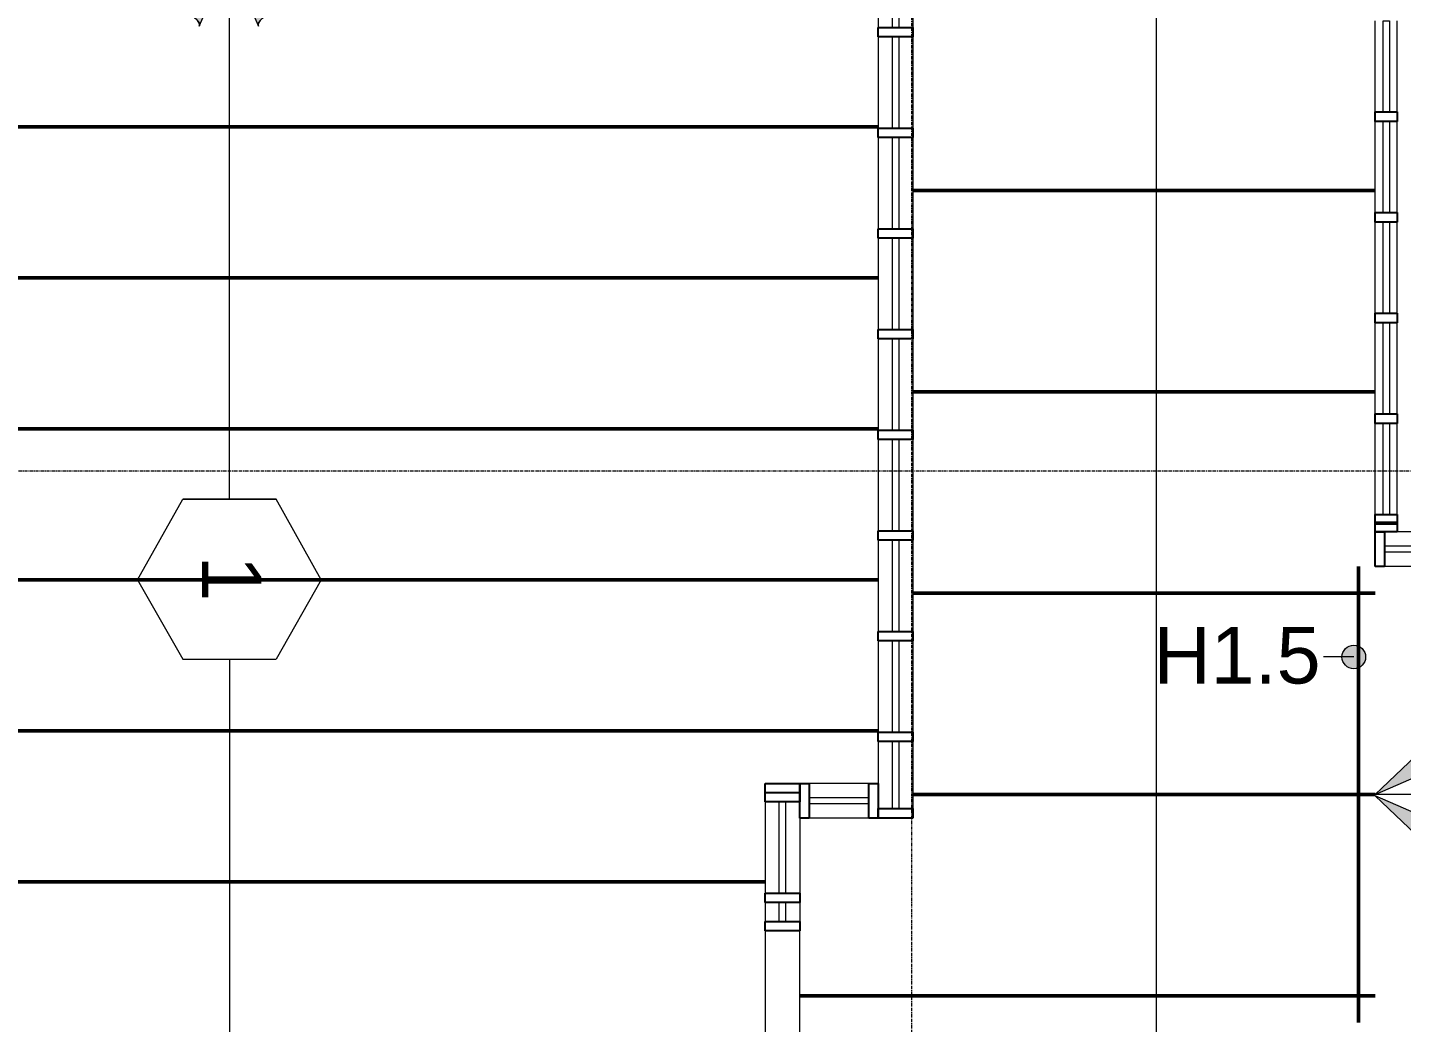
# Model space of a CAD drawing. Header units: inches. Extents: x -4036 to -1914, y 2 to 12338.
# Drawn here: x -3621.9 to -3403.5, y 10379.5 to 10537.7 of the extents above; entities that cross this region are included whole.
import ezdxf

# ---------------------------------------------------------------- set-up
doc = ezdxf.new("R2010")
doc.units = ezdxf.units.IN
doc.header["$MEASUREMENT"] = 0
doc.linetypes.add('Línea de rejilla', pattern=[0.875, 0.5, -0.125, 0.125, -0.125])
for name, color, linetype, lineweight in [('A-ANNO-NOTE', 131, 'Continuous', 9), ('A-DETL-GENF', 92, 'Continuous', 9), ('A-GLAZ-CURT', 52, 'Continuous', 9), ('A-GLAZ-CWMG', 51, 'Continuous', 9), ('S-BEAM', 12, 'Continuous', 9), ('S-BEAM-ANLY', 10, 'Continuous', 50), ('S-BEAM-IDEN', 2, 'Continuous', 9), ('S-GRID', 1, 'Continuous', 9)]:
    doc.layers.add(name, color=color, linetype=linetype, lineweight=lineweight)
doc.styles.add('Arial', font='arial.ttf', dxfattribs={"height": 9.448819})
doc.styles.add('Arial_3', font='arial.ttf', dxfattribs={"height": 9})

# ---------------------------------------------------------------- blocks, each defined once
blk = doc.blocks.new('System Panel - PlyWood-764936-FRAMING PLAN - 2ND FLOOR')
at = {"layer": 'A-GLAZ-CURT', "lineweight": 18}
for p, q in [((-7.25, -0.5), (-7.25, 0.5)), ((-7.25, 0.5), (7.25, 0.5)), ((7.25, 0.5), (7.25, -0.5)), ((7.25, -0.5), (-7.25, -0.5))]:
    blk.add_line(p, q, dxfattribs=at)
blk = doc.blocks.new('Rectangular Mullion - 5 1_2_-V23-FRAMING PLAN - 2ND FLOOR')
at = {"layer": 'A-GLAZ-CWMG'}
for p, q in [((-3486.67, 10424.19), (-3486.67, 10417.54)), ((-3481.17, 10424.19), (-3481.17, 10413.54))]:
    blk.add_line(p, q, dxfattribs=at)
blk = doc.blocks.new('Rectangular Mullion - 5 1_2_-V24-FRAMING PLAN - 2ND FLOOR')
at = {"layer": 'A-GLAZ-CWMG'}
for p, q in [((-3486.67, 10552.19), (-3486.67, 10551.94)), ((-3481.17, 10552.19), (-3481.17, 10537.69)), ((-3486.67, 10548.44), (-3486.67, 10537.69))]:
    blk.add_line(p, q, dxfattribs=at)
blk = doc.blocks.new('Rectangular Mullion - 5 1_2_-748981-FRAMING PLAN - 2ND FLOOR')
at = {"layer": 'A-GLAZ-CWMG'}
for p, q in [((-2522.7, 11828.21), (-2522.7, 11813.71)), ((-2517.2, 11828.21), (-2517.2, 11813.71))]:
    blk.add_line(p, q, dxfattribs=at)
blk = doc.blocks.new('Rectangular Mullion - 5 1_2_-748986-FRAMING PLAN - 2ND FLOOR')
at = {"layer": 'A-GLAZ-CWMG', "lineweight": 25}
for p, q in [((0, 2.75), (-1.5, 2.75)), ((-1.5, 2.75), (-1.5, -2.75)), ((0, -2.75), (0, 2.75)), ((-1.5, -2.75), (0, -2.75))]:
    blk.add_line(p, q, dxfattribs=at)
blk = doc.blocks.new('Rectangular Mullion - 5 1_2_-748984-FRAMING PLAN - 2ND FLOOR')
at = {"layer": 'A-GLAZ-CWMG', "lineweight": 25}
for p, q in [((0.75, 2.75), (-0.75, 2.75)), ((-0.75, 2.75), (-0.75, -2.75)), ((0.75, -2.75), (0.75, 2.75)), ((-0.75, -2.75), (0.75, -2.75))]:
    blk.add_line(p, q, dxfattribs=at)
blk = doc.blocks.new('System Panel - PlyWood-1273104-FRAMING PLAN - 2ND FLOOR')
at = {"layer": 'A-GLAZ-CURT', "lineweight": 18}
for p, q in [((-4.75, -0.5), (-4.75, 0.5)), ((-4.75, 0.5), (4.75, 0.5)), ((4.75, 0.5), (4.75, -0.5)), ((4.75, -0.5), (-4.75, -0.5))]:
    blk.add_line(p, q, dxfattribs=at)
blk = doc.blocks.new('Rectangular Mullion - 5 1_2_-1273105-FRAMING PLAN - 2ND FLOOR')
at = {"layer": 'A-GLAZ-CWMG'}
for p, q in [((-2738.67, 11726.24), (-2738.67, 11735.74)), ((-2733.17, 11726.24), (-2733.17, 11735.74))]:
    blk.add_line(p, q, dxfattribs=at)
blk = doc.blocks.new('Rectangular Mullion - 5 1_2_-753149-FRAMING PLAN - 2ND FLOOR')
at = {"layer": 'A-GLAZ-CWMG', "lineweight": 25}
for p, q in [((0, 2.75), (-1.5, 2.75)), ((-1.5, 2.75), (-1.5, -2.75)), ((0, -2.75), (0, 2.75)), ((-1.5, -2.75), (0, -2.75))]:
    blk.add_line(p, q, dxfattribs=at)
blk = doc.blocks.new('Rectangular Mullion - 5 1_2_-753150-FRAMING PLAN - 2ND FLOOR')
at = {"layer": 'A-GLAZ-CWMG', "lineweight": 25}
for p, q in [((-1.5, 2.75), (0, 2.75)), ((-1.5, -2.75), (-1.5, 2.75)), ((0, 2.75), (0, -2.75)), ((0, -2.75), (-1.5, -2.75))]:
    blk.add_line(p, q, dxfattribs=at)
blk = doc.blocks.new('System Panel - PlyWood-1273727-FRAMING PLAN - 2ND FLOOR')
at = {"layer": 'A-GLAZ-CURT', "lineweight": 18}
for p, q in [((-7.25, -0.5), (-7.25, 0.5)), ((-7.25, 0.5), (-4.25, 0.5)), ((-4.25, 0.5), (-4.25, -0.5)), ((-4.25, -0.5), (-7.25, -0.5))]:
    blk.add_line(p, q, dxfattribs=at)
blk = doc.blocks.new('Rectangular Mullion - 5 1_2_-V25-FRAMING PLAN - 2ND FLOOR')
at = {"layer": 'A-GLAZ-CWMG'}
for p, q in [((-3504.67, 10414.59), (-3504.67, 10400.09)), ((-3499.17, 10412.04), (-3499.17, 10400.09))]:
    blk.add_line(p, q, dxfattribs=at)
blk = doc.blocks.new('Rectangular Mullion - 5 1_2_-V26-FRAMING PLAN - 2ND FLOOR')
at = {"layer": 'A-GLAZ-CWMG'}
for p, q in [((-3504.67, 10398.59), (-3504.67, 10395.59)), ((-3499.17, 10398.59), (-3499.17, 10395.59))]:
    blk.add_line(p, q, dxfattribs=at)
blk = doc.blocks.new('Rectangular Mullion - 5 1_2_-748987-FRAMING PLAN - 2ND FLOOR')
at = {"layer": 'A-GLAZ-CWMG', "lineweight": 25}
for p, q in [((-1.5, 2.75), (0, 2.75)), ((-1.5, -2.75), (-1.5, 2.75)), ((0, 2.75), (0, -2.75)), ((0, -2.75), (-1.5, -2.75))]:
    blk.add_line(p, q, dxfattribs=at)
blk = doc.blocks.new('Rectangular Mullion - 5 1_2_-1273721-FRAMING PLAN - 2ND FLOOR')
at = {"layer": 'A-GLAZ-CWMG'}
for p, q in [((-3504.67, 10394.09), (-3504.67, 10383.34)), ((-3499.17, 10383.34), (-3499.17, 10394.09))]:
    blk.add_line(p, q, dxfattribs=at)
blk = doc.blocks.new('Rectangular Mullion - 5 1_2_-748983-FRAMING PLAN - 2ND FLOOR')
at = {"layer": 'A-GLAZ-CWMG'}
for p, q in [((-2749.17, 11742.74), (-2765.17, 11742.74)), ((-2765.17, 11737.24), (-2749.17, 11737.24))]:
    blk.add_line(p, q, dxfattribs=at)
blk = doc.blocks.new('Rectangular Mullion - 5 1_2_-749712-FRAMING PLAN - 2ND FLOOR')
at = {"layer": 'A-GLAZ-CWMG', "lineweight": 25}
for p, q in [((0, 2.75), (-1.5, 2.75)), ((-1.5, 2.75), (-1.5, -2.75)), ((0, -2.75), (0, 2.75)), ((-1.5, -2.75), (0, -2.75))]:
    blk.add_line(p, q, dxfattribs=at)
blk = doc.blocks.new('System Panel - PlyWood-1273986-FRAMING PLAN - 2ND FLOOR')
at = {"layer": 'A-GLAZ-CURT', "lineweight": 18}
for p, q in [((-4.44, -0.5), (-4.44, 0.5)), ((-4.44, 0.5), (4.44, 0.5)), ((4.44, 0.5), (4.44, -0.5)), ((4.44, -0.5), (-4.44, -0.5))]:
    blk.add_line(p, q, dxfattribs=at)
blk = doc.blocks.new('Rectangular Mullion - 5 1_2_-1273984-FRAMING PLAN - 2ND FLOOR')
at = {"layer": 'A-GLAZ-CWMG'}
for p, q in [((-3397.3, 10457.54), (-3404.17, 10457.54)), ((-3397.3, 10452.04), (-3406.17, 10452.04))]:
    blk.add_line(p, q, dxfattribs=at)
blk = doc.blocks.new('Rectangular Mullion - 3 1_2_-735841-FRAMING PLAN - 2ND FLOOR')
at = {"layer": 'A-GLAZ-CWMG'}
for p, q in [((-3206.07, 10485.26), (-3206.07, 10499.76)), ((-3202.57, 10485.26), (-3202.57, 10499.76))]:
    blk.add_line(p, q, dxfattribs=at)
blk = doc.blocks.new('Rectangular Mullion - 3 1_2_-735870-FRAMING PLAN - 2ND FLOOR')
at = {"layer": 'A-GLAZ-CWMG', "lineweight": 25}
for p, q in [((-1.5, 1.75), (0, 1.75)), ((-1.5, -1.75), (-1.5, 1.75)), ((0, 1.75), (0, -1.75)), ((0, -1.75), (-1.5, -1.75))]:
    blk.add_line(p, q, dxfattribs=at)
blk = doc.blocks.new('Rectangular Mullion - 3 1_2_-735844-FRAMING PLAN - 2ND FLOOR')
at = {"layer": 'A-GLAZ-CWMG', "lineweight": 25}
for p, q in [((0.75, 1.75), (-0.75, 1.75)), ((-0.75, 1.75), (-0.75, -1.75)), ((0.75, -1.75), (0.75, 1.75)), ((-0.75, -1.75), (0.75, -1.75))]:
    blk.add_line(p, q, dxfattribs=at)
blk = doc.blocks.new('TRUSS - 22_-V57-FRAMING PLAN - 2ND FLOOR')
at = {"layer": 'S-BEAM'}
blk.add_line((145.25, 0), (-173.9, 0), dxfattribs=at)
blk = doc.blocks.new('TRUSS - 22_-V58-FRAMING PLAN - 2ND FLOOR')
at = {"layer": 'S-BEAM'}
blk.add_line((154.25, 0), (-182.9, 0), dxfattribs=at)
blk = doc.blocks.new('System Panel - PlyWood-1273718-FRAMING PLAN - 2ND FLOOR')
at = {"layer": 'A-GLAZ-CURT', "lineweight": 18}
for p, q in [((-5.32, -0.5), (-5.32, 0.5)), ((-5.32, 0.5), (5.32, 0.5)), ((5.32, 0.5), (5.32, -0.5)), ((5.32, -0.5), (-5.32, -0.5))]:
    blk.add_line(p, q, dxfattribs=at)
blk = doc.blocks.new('TRUSSES - TRUSSES-1505260-FRAMING PLAN - 2ND FLOOR')
at = {"layer": 'A-DETL-GENF'}
h = blk.add_hatch(color=256, dxfattribs=at)
h.paths.add_polyline_path([(474.71, 8.4), (474.8, 8.17), (474.85, 7.9), (474.82, 7.25), (474.62, 6.53), (474.28, 5.84), (473.85, 5.27), (473.39, 4.9), (473.16, 4.81), (472.95, 4.79), (472.76, 4.83), (483.31, 0.23)], flags=0)
h.paths.add_polyline_path([(483.31, 0), (472.95, -4.56), (473.16, -4.59), (473.39, -4.68), (473.62, -4.83), (474.08, -5.31), (474.47, -5.95), (474.74, -6.66), (474.85, -7.36), (474.8, -7.95), (474.71, -8.17)], flags=0)
for p, q in [((483.31, 0.23), (474.71, 8.4)), ((472.76, 4.83), (483.31, 0.23)), ((12.85, 0), (483.31, 0)), ((483.31, 0), (472.76, -4.6)), ((474.71, -8.17), (483.31, 0))]:
    blk.add_line(p, q, dxfattribs=at)
blk = doc.blocks.new('TRUSSES - TRUSSES-1144902-FRAMING PLAN - 2ND FLOOR')
at = {"layer": 'A-DETL-GENF'}
blk.add_line((-12.61, 0), (-593.75, 0), dxfattribs=at)
blk = doc.blocks.new('TRUSSES - TRUSSES-1143648-FRAMING PLAN - 2ND FLOOR')
at = {"layer": 'A-DETL-GENF'}
h = blk.add_hatch(color=256, dxfattribs=at)
h.paths.add_polyline_path([(-89.95, 8.4), (-98.55, 0.23), (-88.19, 4.79), (-88.4, 4.81), (-88.63, 4.9), (-88.86, 5.06), (-89.32, 5.53), (-89.71, 6.17), (-89.98, 6.89), (-90.1, 7.59), (-90.04, 8.17)], flags=0)
h.paths.add_polyline_path([(-98.55, 0), (-89.95, -8.17), (-90.04, -7.95), (-90.09, -7.68), (-90.06, -7.02), (-89.86, -6.3), (-89.53, -5.61), (-89.1, -5.04), (-88.63, -4.68), (-88.4, -4.59), (-88.19, -4.56), (-88, -4.6)], flags=0)
h = blk.add_hatch(color=256, dxfattribs=at)
h.paths.add_polyline_path([(89.95, 8.4), (90.04, 8.17), (90.09, 7.9), (90.06, 7.25), (89.86, 6.53), (89.53, 5.84), (89.1, 5.27), (88.63, 4.9), (88.4, 4.81), (88.19, 4.79), (88, 4.83), (98.55, 0.23)], flags=0)
h.paths.add_polyline_path([(98.55, 0), (88.19, -4.56), (88.4, -4.59), (88.63, -4.68), (88.86, -4.83), (89.32, -5.31), (89.71, -5.95), (89.98, -6.66), (90.1, -7.36), (90.04, -7.95), (89.95, -8.17)], flags=0)
for p, q in [((0, 14.61), (-12.61, 7.43)), ((0, 14.61), (12.85, 7.43)), ((-89.95, 8.4), (-98.55, 0.23)), ((-89.95, 8.4), (-89.67, 8.66)), ((-12.61, 7.43), (-12.61, -7.43)), ((12.85, -7.43), (12.85, 7.43)), ((12.85, 7.43), (12.85, -7.43)), ((89.95, 8.4), (89.67, 8.66)), ((98.55, 0.23), (89.95, 8.4)), ((-98.55, 0.23), (-88, 4.83)), ((88, 4.83), (98.55, 0.23)), ((-98.55, 0), (-89.95, -8.17)), ((-88, -4.6), (-98.55, 0)), ((-12.61, 0), (-98.55, 0)), ((12.85, 0), (98.55, 0)), ((98.55, 0), (88, -4.6)), ((89.95, -8.17), (98.55, 0)), ((-89.95, -8.17), (-89.67, -8.43)), ((0, -14.56), (-12.61, -7.43)), ((0, -14.56), (12.85, -7.43)), ((89.95, -8.17), (89.67, -8.43))]:
    blk.add_line(p, q, dxfattribs=at)
for centre, major_axis, start_param, end_param in [((-88.84, 6.74), (-0.84, 1.91), 0.527907, 1.031328), ((-88.84, 6.74), (-0.84, 1.91), 1.058732, 1.553534), ((-88.84, 6.74), (-0.84, 1.91), 0, 0.515859), ((88.84, 6.74), (0.84, 1.91), 5.767326, 6.283185), ((88.84, 6.74), (0.84, 1.91), 4.729651, 5.224453), ((88.84, 6.74), (0.84, 1.91), 5.251857, 5.755279), ((-88.84, 6.74), (-0.84, 1.91), 1.586991, 2.08013), ((-88.84, 6.74), (-0.84, 1.91), 2.111632, 2.609761), ((-88.84, 6.74), (-0.84, 1.91), 2.630892, 3.141593), ((88.84, 6.74), (0.84, 1.91), 3.141593, 3.652293), ((88.84, 6.74), (0.84, 1.91), 3.673425, 4.171554), ((88.84, 6.74), (0.84, 1.91), 4.203055, 4.696194), ((-88.84, -6.52), (0.84, 1.91), 1.588058, 2.082861), ((-88.84, -6.52), (0.84, 1.91), 1.061463, 1.554602), ((-88.84, -6.52), (0.84, 1.91), 0.531832, 1.029961), ((-88.84, -6.52), (0.84, 1.91), 0, 0.5107), ((88.84, -6.52), (-0.84, 1.91), 5.772485, 6.283185), ((88.84, -6.52), (-0.84, 1.91), 5.253224, 5.751353), ((88.84, -6.52), (-0.84, 1.91), 4.728584, 5.221723), ((88.84, -6.52), (-0.84, 1.91), 4.200325, 4.695127), ((-88.84, -6.52), (0.84, 1.91), 2.110265, 2.613686), ((-88.84, -6.52), (0.84, 1.91), 2.625734, 3.141593), ((88.84, -6.52), (-0.84, 1.91), 3.141593, 3.657452), ((88.84, -6.52), (-0.84, 1.91), 3.669499, 4.172921)]:
    blk.add_ellipse(centre, major_axis=major_axis, ratio=0.493649, start_param=start_param, end_param=end_param, dxfattribs=at)
for points, knots in [([(-88, 4.83), (-88.06, 4.81), (-88.19, 4.78), (-88.4, 4.8), (-88.63, 4.89), (-88.94, 5.1), (-89.33, 5.5), (-89.73, 6.16), (-90.03, 6.96), (-90.13, 7.64), (-90.07, 8.12), (-90, 8.31), (-89.95, 8.4)], [0, 0, 0, 0, 0.066667, 0.133333, 0.2, 0.266667, 0.4, 0.533333, 0.666667, 0.833333, 0.916667, 1, 1, 1, 1]), ([(89.95, 8.4), (89.99, 8.33), (90.05, 8.18), (90.11, 7.82), (90.09, 7.26), (89.89, 6.52), (89.56, 5.84), (89.16, 5.3), (88.74, 4.94), (88.41, 4.79), (88.16, 4.78), (88.06, 4.81), (88, 4.83)], [0, 0, 0, 0, 0.066667, 0.133333, 0.266667, 0.4, 0.533333, 0.65, 0.766667, 0.883333, 0.941667, 1, 1, 1, 1]), ([(-89.95, -8.17), (-89.99, -8.1), (-90.05, -7.96), (-90.11, -7.59), (-90.09, -7.03), (-89.89, -6.3), (-89.56, -5.62), (-89.16, -5.08), (-88.74, -4.71), (-88.41, -4.57), (-88.16, -4.55), (-88.06, -4.58), (-88, -4.6)], [0, 0, 0, 0, 0.066667, 0.133333, 0.266667, 0.4, 0.533333, 0.65, 0.766667, 0.883333, 0.941667, 1, 1, 1, 1]), ([(88, -4.6), (88.06, -4.58), (88.19, -4.55), (88.4, -4.57), (88.63, -4.67), (88.94, -4.87), (89.33, -5.28), (89.73, -5.93), (90.03, -6.73), (90.13, -7.41), (90.07, -7.9), (90, -8.09), (89.95, -8.17)], [0, 0, 0, 0, 0.066667, 0.133333, 0.2, 0.266667, 0.4, 0.533333, 0.666667, 0.833333, 0.916667, 1, 1, 1, 1])]:
    blk.add_open_spline(points, degree=3, knots=knots, dxfattribs=at)

msp = doc.modelspace()

# ---------------------------------------------------------------- hatches: boundary and pattern name
at = {"layer": 'S-BEAM-IDEN'}
h = msp.add_hatch(color=256, dxfattribs=at)
edge = h.paths.add_edge_path(flags=0)
edge.add_arc((-3411.07, 10437.64), 1.88, 0, 360)

# ---------------------------------------------------------------- linework, layer by layer
at = {"layer": 'S-BEAM-ANLY', "color": 7}
for p, q in [((-3516.67, 10521.89), (-3822.47, 10521.89)), ((-3486.67, 10521.89), (-3516.67, 10521.89)), ((-3481.17, 10511.79), (-3462.8, 10511.79)), ((-3462.8, 10511.79), (-3426.05, 10511.79)), ((-3426.05, 10511.79), (-3407.67, 10511.79)), ((-3516.67, 10497.89), (-3822.47, 10497.89)), ((-3486.67, 10497.89), (-3516.67, 10497.89)), ((-3481.17, 10479.79), (-3462.8, 10479.79)), ((-3462.8, 10479.79), (-3426.05, 10479.79)), ((-3426.05, 10479.79), (-3407.67, 10479.79)), ((-3516.67, 10473.89), (-3822.47, 10473.89)), ((-3486.67, 10473.89), (-3516.67, 10473.89)), ((-3410.32, 10433.91), (-3410.32, 10452.04)), ((-3516.67, 10449.89), (-3822.47, 10449.89)), ((-3486.67, 10449.89), (-3516.67, 10449.89)), ((-3481.17, 10447.79), (-3462.8, 10447.79)), ((-3462.8, 10447.79), (-3426.05, 10447.79)), ((-3426.05, 10447.79), (-3407.67, 10447.79)), ((-3410.32, 10397.66), (-3410.32, 10433.91)), ((-3516.67, 10425.89), (-3822.47, 10425.89)), ((-3486.67, 10425.89), (-3516.67, 10425.89)), ((-3481.17, 10415.79), (-3462.8, 10415.79)), ((-3462.8, 10415.79), (-3426.05, 10415.79)), ((-3426.05, 10415.79), (-3407.67, 10415.79)), ((-3534.67, 10401.89), (-3822.47, 10401.89)), ((-3504.67, 10401.89), (-3534.67, 10401.89)), ((-3410.32, 10379.54), (-3410.32, 10397.66)), ((-3499.17, 10383.79), (-3476.3, 10383.79)), ((-3476.3, 10383.79), (-3430.55, 10383.79)), ((-3430.55, 10383.79), (-3407.67, 10383.79))]:
    msp.add_line(p, q, dxfattribs=at)
at = {"layer": 'S-BEAM-IDEN'}
msp.add_line((-3411.07, 10437.64), (-3415.88, 10437.64), dxfattribs=at)
msp.add_circle((-3411.07, 10437.64), 1.88, dxfattribs=at)
at = {"layer": 'S-GRID', "linetype": 'Línea de rejilla'}
for p, q in [((-3481.32, 9786.33), (-3481.32, 12288.56)), ((-1959.43, 10467.19), (-3987.13, 10467.19))]:
    msp.add_line(p, q, dxfattribs=at)

# ---------------------------------------------------------------- block references
at = {"layer": 'A-DETL-GENF'}
for name, p, rotation in [('TRUSSES - TRUSSES-1144902-FRAMING PLAN - 2ND FLOOR', (-3442.49, 10944.79), 89.99999999999895), ('TRUSSES - TRUSSES-1143648-FRAMING PLAN - 2ND FLOOR', (-3589.82, 10449.89), 89.99999999999895), ('TRUSSES - TRUSSES-1505260-FRAMING PLAN - 2ND FLOOR', (-2924.37, 10415.79), 180)]:
    msp.add_blockref(name, p, dxfattribs=dict(at, rotation=rotation))
at = {"layer": 'A-GLAZ-CURT'}
for name, p, rotation in [('System Panel - PlyWood-764936-FRAMING PLAN - 2ND FLOOR', (-3483.92, 10544.94), 269.9999999999998), ('System Panel - PlyWood-764936-FRAMING PLAN - 2ND FLOOR', (-3405.92, 10531.51), 89.9999999999999), ('System Panel - PlyWood-764936-FRAMING PLAN - 2ND FLOOR', (-3483.92, 10528.94), 269.9999999999998), ('System Panel - PlyWood-764936-FRAMING PLAN - 2ND FLOOR', (-3405.92, 10515.51), 89.9999999999999), ('System Panel - PlyWood-764936-FRAMING PLAN - 2ND FLOOR', (-3483.92, 10512.94), 269.9999999999998), ('System Panel - PlyWood-764936-FRAMING PLAN - 2ND FLOOR', (-3405.92, 10499.51), 89.9999999999999), ('System Panel - PlyWood-764936-FRAMING PLAN - 2ND FLOOR', (-3483.92, 10496.94), 269.9999999999998), ('System Panel - PlyWood-764936-FRAMING PLAN - 2ND FLOOR', (-3405.92, 10483.51), 89.9999999999999), ('System Panel - PlyWood-764936-FRAMING PLAN - 2ND FLOOR', (-3483.92, 10480.94), 269.9999999999998), ('System Panel - PlyWood-764936-FRAMING PLAN - 2ND FLOOR', (-3405.92, 10467.51), 89.9999999999999), ('System Panel - PlyWood-764936-FRAMING PLAN - 2ND FLOOR', (-3483.92, 10464.94), 269.9999999999998), ('System Panel - PlyWood-764936-FRAMING PLAN - 2ND FLOOR', (-3483.92, 10448.94), 269.9999999999998), ('System Panel - PlyWood-1273986-FRAMING PLAN - 2ND FLOOR', (-3401.74, 10454.79), 180), ('System Panel - PlyWood-764936-FRAMING PLAN - 2ND FLOOR', (-3483.92, 10432.94), 269.9999999999998), ('System Panel - PlyWood-1273718-FRAMING PLAN - 2ND FLOOR', (-3483.92, 10418.86), 269.9999999999998), ('System Panel - PlyWood-764936-FRAMING PLAN - 2ND FLOOR', (-3501.92, 10407.34), 270), ('System Panel - PlyWood-1273104-FRAMING PLAN - 2ND FLOOR', (-3492.92, 10414.79), 180), ('System Panel - PlyWood-1273727-FRAMING PLAN - 2ND FLOOR', (-3501.92, 10391.34), 270)]:
    msp.add_blockref(name, p, dxfattribs=dict(at, rotation=rotation))
at = {"layer": 'A-GLAZ-CWMG'}
for name, p in [('Rectangular Mullion - 5 1_2_-V24-FRAMING PLAN - 2ND FLOOR', (0, 0)), ('Rectangular Mullion - 3 1_2_-735841-FRAMING PLAN - 2ND FLOOR', (-201.6, 39)), ('Rectangular Mullion - 5 1_2_-748981-FRAMING PLAN - 2ND FLOOR', (-963.98, -1292.03)), ('Rectangular Mullion - 3 1_2_-735841-FRAMING PLAN - 2ND FLOOR', (-201.6, 23)), ('Rectangular Mullion - 5 1_2_-748981-FRAMING PLAN - 2ND FLOOR', (-963.98, -1308.03)), ('Rectangular Mullion - 3 1_2_-735841-FRAMING PLAN - 2ND FLOOR', (-201.6, 7)), ('Rectangular Mullion - 5 1_2_-748981-FRAMING PLAN - 2ND FLOOR', (-963.98, -1324.03)), ('Rectangular Mullion - 3 1_2_-735841-FRAMING PLAN - 2ND FLOOR', (-201.6, -9)), ('Rectangular Mullion - 5 1_2_-748981-FRAMING PLAN - 2ND FLOOR', (-963.98, -1340.03)), ('Rectangular Mullion - 3 1_2_-735841-FRAMING PLAN - 2ND FLOOR', (-201.6, -25)), ('Rectangular Mullion - 5 1_2_-748981-FRAMING PLAN - 2ND FLOOR', (-963.98, -1356.03)), ('Rectangular Mullion - 5 1_2_-748981-FRAMING PLAN - 2ND FLOOR', (-963.98, -1372.03)), ('Rectangular Mullion - 5 1_2_-1273984-FRAMING PLAN - 2ND FLOOR', (0, 0)), ('Rectangular Mullion - 5 1_2_-748981-FRAMING PLAN - 2ND FLOOR', (-963.98, -1388.03)), ('Rectangular Mullion - 5 1_2_-V23-FRAMING PLAN - 2ND FLOOR', (0, 0)), ('Rectangular Mullion - 5 1_2_-753150-FRAMING PLAN - 2ND FLOOR', (-3486.67, 10414.79)), ('Rectangular Mullion - 5 1_2_-V25-FRAMING PLAN - 2ND FLOOR', (0, 0)), ('Rectangular Mullion - 5 1_2_-V26-FRAMING PLAN - 2ND FLOOR', (0, 0)), ('Rectangular Mullion - 5 1_2_-1273721-FRAMING PLAN - 2ND FLOOR', (0, 0))]:
    msp.add_blockref(name, p, dxfattribs=at)
at = {"layer": 'A-GLAZ-CWMG', "extrusion": (0, 0, -1)}
for name, p, rotation in [('Rectangular Mullion - 5 1_2_-748984-FRAMING PLAN - 2ND FLOOR', (3483.92, 10536.94), 270.0000000000002), ('Rectangular Mullion - 3 1_2_-735844-FRAMING PLAN - 2ND FLOOR', (3405.92, 10523.51), 90.00000000000011), ('Rectangular Mullion - 5 1_2_-748984-FRAMING PLAN - 2ND FLOOR', (3483.92, 10520.94), 270.0000000000002), ('Rectangular Mullion - 3 1_2_-735844-FRAMING PLAN - 2ND FLOOR', (3405.92, 10507.51), 90.00000000000011), ('Rectangular Mullion - 5 1_2_-748984-FRAMING PLAN - 2ND FLOOR', (3483.92, 10504.94), 270.0000000000002), ('Rectangular Mullion - 3 1_2_-735844-FRAMING PLAN - 2ND FLOOR', (3405.92, 10491.51), 90.00000000000011), ('Rectangular Mullion - 5 1_2_-748984-FRAMING PLAN - 2ND FLOOR', (3483.92, 10488.94), 270.0000000000002), ('Rectangular Mullion - 3 1_2_-735844-FRAMING PLAN - 2ND FLOOR', (3405.92, 10475.51), 90.00000000000011), ('Rectangular Mullion - 5 1_2_-748984-FRAMING PLAN - 2ND FLOOR', (3483.92, 10472.94), 270.0000000000002), ('Rectangular Mullion - 3 1_2_-735844-FRAMING PLAN - 2ND FLOOR', (3405.92, 10459.51), 90.00000000000011), ('Rectangular Mullion - 5 1_2_-748984-FRAMING PLAN - 2ND FLOOR', (3483.92, 10456.94), 270.0000000000002), ('Rectangular Mullion - 5 1_2_-748984-FRAMING PLAN - 2ND FLOOR', (3483.92, 10440.94), 270.0000000000002), ('Rectangular Mullion - 5 1_2_-748984-FRAMING PLAN - 2ND FLOOR', (3483.92, 10424.94), 270.0000000000002), ('Rectangular Mullion - 5 1_2_-748984-FRAMING PLAN - 2ND FLOOR', (3501.92, 10415.34), 270), ('Rectangular Mullion - 5 1_2_-748986-FRAMING PLAN - 2ND FLOOR', (3483.92, 10412.04), 270.0000000000002), ('Rectangular Mullion - 5 1_2_-748984-FRAMING PLAN - 2ND FLOOR', (3501.92, 10399.34), 270), ('Rectangular Mullion - 5 1_2_-749712-FRAMING PLAN - 2ND FLOOR', (3501.92, 10394.09), 270)]:
    msp.add_blockref(name, p, dxfattribs=dict(at, rotation=rotation))
at = {"layer": 'A-GLAZ-CWMG'}
for name, p, rotation in [('Rectangular Mullion - 3 1_2_-735870-FRAMING PLAN - 2ND FLOOR', (-3405.92, 10457.54), 269.9999999999999), ('Rectangular Mullion - 5 1_2_-748987-FRAMING PLAN - 2ND FLOOR', (-3501.92, 10417.54), 90), ('Rectangular Mullion - 5 1_2_-1273105-FRAMING PLAN - 2ND FLOOR', (8238.07, 13150.71), 90), ('Rectangular Mullion - 5 1_2_-748983-FRAMING PLAN - 2ND FLOOR', (8238.07, 13132.51), 90)]:
    msp.add_blockref(name, p, dxfattribs=dict(at, rotation=rotation))
at = {"layer": 'A-GLAZ-CWMG', "extrusion": (0, 0, -1)}
for name, p in [('Rectangular Mullion - 5 1_2_-748986-FRAMING PLAN - 2ND FLOOR', (3407.67, 10454.79)), ('Rectangular Mullion - 5 1_2_-753149-FRAMING PLAN - 2ND FLOOR', (3499.17, 10414.79))]:
    msp.add_blockref(name, p, dxfattribs=at)
at = {"layer": 'S-BEAM', "rotation": 180}
for name, p in [('TRUSS - 22_-V58-FRAMING PLAN - 2ND FLOOR', (-3669.57, 10521.89)), ('TRUSS - 22_-V58-FRAMING PLAN - 2ND FLOOR', (-3669.57, 10497.89)), ('TRUSS - 22_-V58-FRAMING PLAN - 2ND FLOOR', (-3669.57, 10473.89)), ('TRUSS - 22_-V58-FRAMING PLAN - 2ND FLOOR', (-3669.57, 10449.89)), ('TRUSS - 22_-V58-FRAMING PLAN - 2ND FLOOR', (-3669.57, 10425.89)), ('TRUSS - 22_-V57-FRAMING PLAN - 2ND FLOOR', (-3678.57, 10401.89))]:
    msp.add_blockref(name, p, dxfattribs=at)

# ---------------------------------------------------------------- texts
at = {"layer": 'A-ANNO-NOTE', "insert": (-3584.77, 10453.8), "char_height": 9.45, "width": 8.787, "attachment_point": 1, "rotation": 270, "style": 'Arial'}
msp.add_mtext('1', dxfattribs=at)
at = {"layer": 'S-BEAM-IDEN', "insert": (-3442.91, 10442.42), "char_height": 9, "width": 32.421, "attachment_point": 1, "style": 'Arial_3'}
msp.add_mtext('H1.5', dxfattribs=at)

doc.saveas('drawing.dxf')
